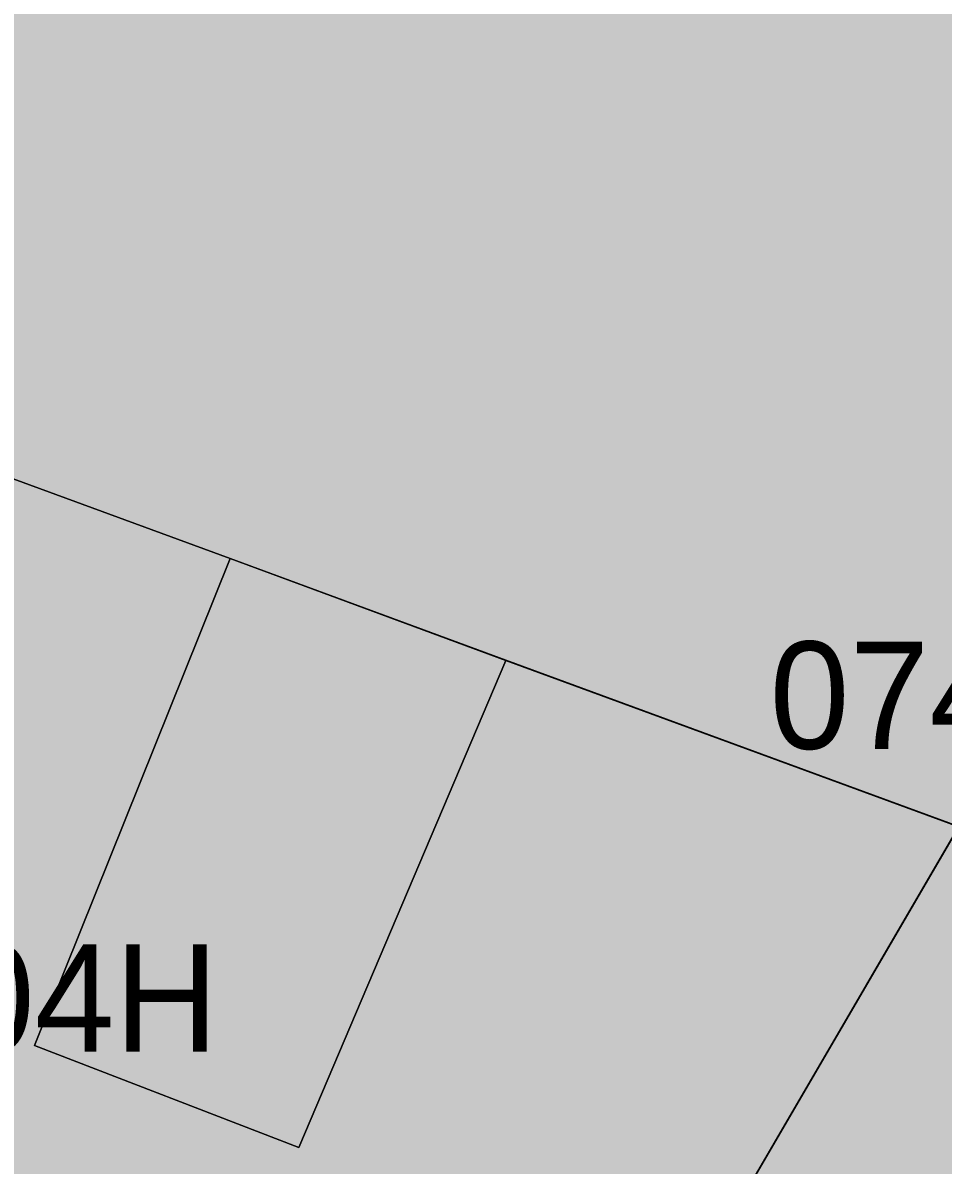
# Model space of a CAD drawing. Header units: metres. Extents: x -6 to 1255, y -2 to 532.
# Drawn here: x 909.86 to 918.43, y 243.86 to 254.51 of the extents above; entities that cross this region are included whole.
import ezdxf

# ---------------------------------------------------------------- set-up
doc = ezdxf.new("R2010")
doc.units = ezdxf.units.M
doc.header["$MEASUREMENT"] = 0
for name, color, linetype, lineweight, true_color in [('TPX_BUILDINGS', 7, 'CONTINUOUS', 0, 0x000000), ('TPX_BUILDINGS_HATCH', 7, 'CONTINUOUS', 0, 0xf0f0f0), ('TPX_BUILDINGS_SHADOWS_HATCH', 7, 'CONTINUOUS', 0, 0x000000), ('TPX_BUILDINGS_SHADOWS_OUTLINES', 7, 'CONTINUOUS', 0, 0x000000), ('TPX_CADASTRES', 7, 'CONTINUOUS', 0, 0x646464), ('TPX_CADASTRES_TEXT', 7, 'CONTINUOUS', 0, 0x000000)]:
    doc.layers.add(name, color=color, linetype=linetype, lineweight=lineweight, true_color=true_color)

msp = doc.modelspace()

# ---------------------------------------------------------------- hatches: boundary and pattern name
at = {"layer": 'TPX_BUILDINGS_HATCH'}
for points in [[(906.229, 264.124), (900.319, 253.734), (902.719, 252.854), (905.159, 251.954), (907.839, 250.964), (911.789, 249.514), (914.359, 248.564), (918.579, 247.014), (919.869, 249.214), (921.089, 251.304), (922.289, 253.374), (924.719, 257.584), (923.919, 257.832), (922.229, 258.354), (914.969, 260.964), (913.104, 261.641), (908.629, 263.264), (906.229, 264.124)], [(913.919, 239.104), (912.489, 236.934), (918.439, 234.604), (918.919, 235.444), (920.579, 238.334), (923.089, 242.694), (924.929, 245.874), (929.579, 253.904), (931.899, 258.994), (932.569, 260.464), (929.839, 261.424), (928.989, 261.724), (928.349, 260.544), (929.399, 260.124), (928.389, 257.704), (925.759, 259.204), (925.252, 258.414), (924.719, 257.584), (922.289, 253.374), (924.569, 252.164), (922.189, 248.004), (919.869, 249.214), (918.579, 247.014), (915.139, 241.114), (914.969, 240.824), (913.919, 239.104)], [(900.319, 253.734), (894.899, 244.124), (912.489, 236.934), (913.919, 239.104), (914.969, 240.824), (915.139, 241.114), (918.579, 247.014), (914.359, 248.564), (912.429, 244.024), (909.969, 244.974), (911.789, 249.514), (907.839, 250.964), (905.159, 251.954), (902.719, 252.854), (900.319, 253.734)]]:
    msp.add_hatch(color=256, dxfattribs=at).paths.add_polyline_path(points)
at = {"layer": 'TPX_BUILDINGS_SHADOWS_HATCH'}
msp.add_hatch(color=256, dxfattribs=at).paths.add_polyline_path([(911.789, 249.514), (909.969, 244.974), (912.429, 244.024), (914.359, 248.564), (911.789, 249.514)])

# ---------------------------------------------------------------- linework, layer by layer
at = {"layer": 'TPX_BUILDINGS', "elevation": 0.042}
for points in [[(906.229, 264.124), (900.319, 253.734), (902.719, 252.854), (905.159, 251.954), (907.839, 250.964), (911.789, 249.514), (914.359, 248.564), (918.579, 247.014), (919.869, 249.214), (921.089, 251.304), (922.289, 253.374), (924.719, 257.584), (923.919, 257.832), (922.229, 258.354), (914.969, 260.964), (913.104, 261.641), (908.629, 263.264)], [(900.319, 253.734), (894.899, 244.124), (912.489, 236.934), (913.919, 239.104), (914.969, 240.824), (915.139, 241.114), (918.579, 247.014), (914.359, 248.564), (912.429, 244.024), (909.969, 244.974), (911.789, 249.514), (907.839, 250.964), (905.159, 251.954), (902.719, 252.854)]]:
    msp.add_lwpolyline(points, close=True, dxfattribs=at)
msp.add_lwpolyline([(924.719, 257.584), (922.289, 253.374), (924.569, 252.164), (922.189, 248.004), (919.869, 249.214), (918.579, 247.014), (915.139, 241.114), (914.969, 240.824), (913.919, 239.104), (912.489, 236.934), (918.439, 234.604), (918.919, 235.444), (920.579, 238.334), (923.089, 242.694), (924.929, 245.874), (929.579, 253.904), (931.899, 258.994)], dxfattribs=at)
at = {"layer": 'TPX_BUILDINGS_SHADOWS_OUTLINES', "elevation": 0.039}
msp.add_lwpolyline([(911.789, 249.514), (909.969, 244.974), (912.429, 244.024), (914.359, 248.564)], close=True, dxfattribs=at)
at = {"layer": 'TPX_CADASTRES', "elevation": 0.024}
for points in [[(906.229, 264.125), (900.319, 253.735), (902.719, 252.855), (905.159, 251.955), (907.839, 250.965), (911.789, 249.515), (914.359, 248.565), (918.579, 247.015), (919.869, 249.215), (921.089, 251.305), (922.289, 253.375), (924.719, 257.585), (922.229, 258.355), (914.969, 260.965), (908.629, 263.265)], [(913.919, 239.105), (912.489, 236.935), (918.439, 234.605), (918.919, 235.445), (920.579, 238.335), (923.089, 242.695), (924.929, 245.875), (929.579, 253.905), (931.899, 258.995), (932.569, 260.465), (929.839, 261.425), (928.989, 261.725), (927.769, 262.165), (926.919, 260.855), (925.759, 259.205), (924.719, 257.585), (922.289, 253.375), (921.089, 251.305), (919.869, 249.215), (918.579, 247.015), (915.139, 241.115), (914.969, 240.825)], [(900.319, 253.735), (894.899, 244.125), (912.489, 236.935), (913.919, 239.105), (914.969, 240.825), (915.139, 241.115), (918.579, 247.015), (914.359, 248.565), (911.789, 249.515), (907.839, 250.965), (905.159, 251.955), (902.719, 252.855)]]:
    msp.add_lwpolyline(points, close=True, dxfattribs=at)

# ---------------------------------------------------------------- texts
at = {"layer": 'TPX_CADASTRES_TEXT'}
for s, p in [('0749408VK4704H', (916.816, 247.74, 0.024)), ('0749409VK4704H', (900.749, 244.918, 0.024))]:
    msp.add_text(s, height=1, dxfattribs=at).set_placement(p)

doc.saveas('drawing.dxf')
